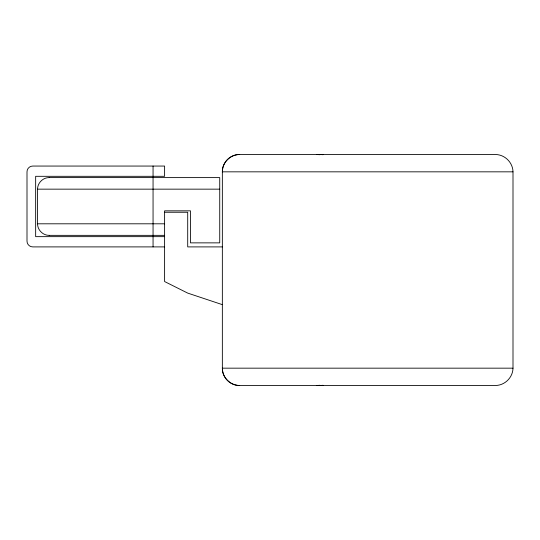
<?xml version="1.0" encoding="UTF-8"?>
<svg xmlns="http://www.w3.org/2000/svg" width="540" height="540" viewBox="0 0 540 540"><rect width="100%" height="100%" fill="white"/><g stroke="black" fill="none" stroke-linecap="round" stroke-linejoin="round"><path stroke-width="0.81" d="M513 368.165C512.831 377.447 504.954 385.31 495.68 385.493L239.679 385.493C230.418 385.729 222.116 377.426 222.352 368.165L222.352 171.835C222.116 162.574 230.418 154.271 239.679 154.508L495.666 154.508C504.947 154.683 512.831 162.547 513 171.835L513 368.165L222.352 368.165A17.321 17.321 0 0 0 239.679 385.493M323.048 385.304L320.524 385.493A17.321 17.321 0 0 0 322.076 385.418M319.842 385.297L316.811 385.493M49.113 177.606C42.944 177.518 37.476 182.986 37.564 189.155L37.564 223.803C37.476 229.972 42.944 235.447 49.113 235.352M513 171.835L222.352 171.835A17.321 17.321 0 0 1 239.679 154.508M49.187 177.606L219.733 177.606L219.733 242.865L190.472 242.865L190.472 210.836L164.606 210.836L164.606 281.549L187.704 293.099L222.352 304.648M37.645 189.155L219.733 189.155M164.606 212.254L187.704 212.254L187.704 246.901L222.352 246.901M37.645 223.803L164.606 223.803M49.187 235.352L164.606 235.352M164.606 236.648L35.654 236.648L35.654 176.31L164.606 176.31L164.606 166.057L32.771 166.057A5.771 5.771 0 0 0 27 171.835L27 241.13A5.771 5.771 0 0 0 32.771 246.901L164.606 246.901M316.811 154.508L319.842 154.703M323.048 154.697L320.524 154.508A17.321 17.321 0 0 1 322.076 154.582M153.056 166.057L153.056 176.31M153.056 177.606L153.056 235.352M153.056 236.648L153.056 246.901"/></g></svg>
